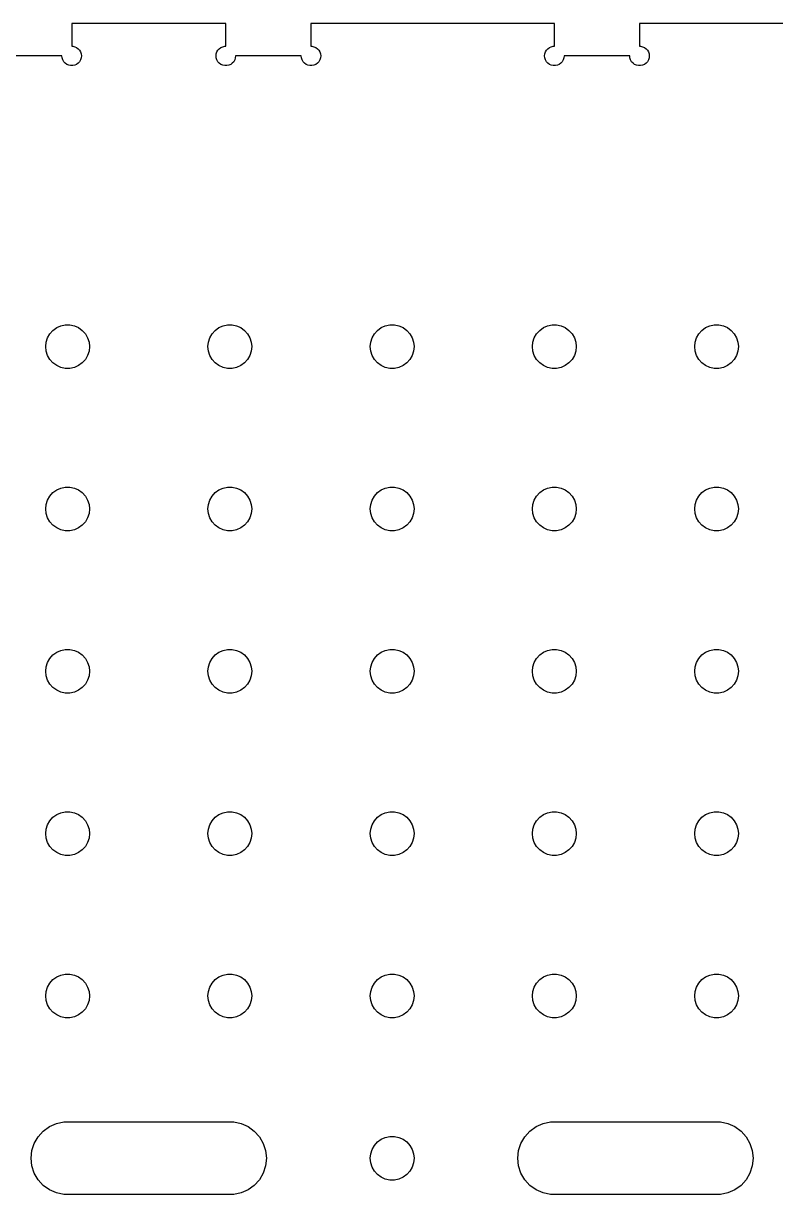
# Model space of a CAD drawing. Header units: metres. Extents: x -10 to 160, y -10 to 160.
# Drawn here: x 67.3 to 113.6, y 83.5 to 155.6 of the extents above; entities that cross this region are included whole.
import ezdxf

# ---------------------------------------------------------------- set-up
doc = ezdxf.new("R2010")
doc.units = ezdxf.units.M

msp = doc.modelspace()

# ---------------------------------------------------------------- linework, layer by layer
for p, q in [((79.75, 155.61), (70.25, 155.61)), ((70.25, 155.61), (70.25, 154.203)), ((79.75, 154.203), (79.75, 155.61)), ((100, 155.61), (85, 155.61)), ((85, 155.61), (85, 154.203)), ((100, 154.203), (100, 155.61)), ((135, 155.61), (105.25, 155.61)), ((105.25, 155.61), (105.25, 154.203)), ((70.25, 154.203), (70.3127, 154.203)), ((70.3127, 154.203), (70.4354, 154.177)), ((70.4354, 154.177), (70.55, 154.126)), ((70.55, 154.126), (70.6515, 154.052)), ((70.6515, 154.052), (70.7354, 153.959)), ((70.7354, 153.959), (70.7981, 153.851)), ((70.7981, 153.851), (70.8369, 153.731)), ((70.8369, 153.731), (70.85, 153.607)), ((79.15, 153.607), (79.1631, 153.731)), ((79.1631, 153.731), (79.2019, 153.851)), ((79.2019, 153.851), (79.2646, 153.959)), ((79.2646, 153.959), (79.3485, 154.052)), ((79.3485, 154.052), (79.45, 154.126)), ((79.45, 154.126), (79.5646, 154.177)), ((79.5646, 154.177), (79.6873, 154.203)), ((79.6873, 154.203), (79.75, 154.203)), ((85, 154.203), (85.0627, 154.203)), ((85.0627, 154.203), (85.1854, 154.177)), ((85.1854, 154.177), (85.3, 154.126)), ((85.3, 154.126), (85.4015, 154.052)), ((85.4015, 154.052), (85.4854, 153.959)), ((85.4854, 153.959), (85.5481, 153.851)), ((85.5481, 153.851), (85.5869, 153.731)), ((85.5869, 153.731), (85.6, 153.607)), ((99.4, 153.607), (99.4131, 153.731)), ((99.4131, 153.731), (99.4519, 153.851)), ((99.4519, 153.851), (99.5146, 153.959)), ((99.5146, 153.959), (99.5985, 154.052)), ((99.5985, 154.052), (99.7, 154.126)), ((99.7, 154.126), (99.8146, 154.177)), ((99.8146, 154.177), (99.9373, 154.203)), ((99.9373, 154.203), (100, 154.203)), ((105.25, 154.203), (105.313, 154.203)), ((105.313, 154.203), (105.435, 154.177)), ((105.435, 154.177), (105.55, 154.126)), ((105.55, 154.126), (105.651, 154.052)), ((105.651, 154.052), (105.735, 153.959)), ((105.735, 153.959), (105.798, 153.851)), ((105.798, 153.851), (105.837, 153.731)), ((105.837, 153.731), (105.85, 153.607)), ((69.65, 153.607), (65.6, 153.607)), ((69.6631, 153.482), (69.65, 153.607)), ((69.7019, 153.363), (69.6631, 153.482)), ((69.7646, 153.254), (69.7019, 153.363)), ((69.8485, 153.161), (69.7646, 153.254)), ((69.95, 153.087), (69.8485, 153.161)), ((70.0646, 153.036), (69.95, 153.087)), ((70.1873, 153.01), (70.0646, 153.036)), ((70.3127, 153.01), (70.1873, 153.01)), ((70.4354, 153.036), (70.3127, 153.01)), ((70.55, 153.087), (70.4354, 153.036)), ((70.6515, 153.161), (70.55, 153.087)), ((70.7354, 153.254), (70.6515, 153.161)), ((70.7981, 153.363), (70.7354, 153.254)), ((70.8369, 153.482), (70.7981, 153.363)), ((70.85, 153.607), (70.8369, 153.482)), ((79.1631, 153.482), (79.15, 153.607)), ((79.2019, 153.363), (79.1631, 153.482)), ((79.2646, 153.254), (79.2019, 153.363)), ((79.3485, 153.161), (79.2646, 153.254)), ((79.45, 153.087), (79.3485, 153.161)), ((79.5646, 153.036), (79.45, 153.087)), ((79.6873, 153.01), (79.5646, 153.036)), ((79.8127, 153.01), (79.6873, 153.01)), ((79.9354, 153.036), (79.8127, 153.01)), ((80.05, 153.087), (79.9354, 153.036)), ((80.1515, 153.161), (80.05, 153.087)), ((80.2354, 153.254), (80.1515, 153.161)), ((80.2981, 153.363), (80.2354, 153.254)), ((80.3369, 153.482), (80.2981, 153.363)), ((80.35, 153.607), (80.3369, 153.482)), ((84.4, 153.607), (80.35, 153.607)), ((84.4131, 153.482), (84.4, 153.607)), ((84.4519, 153.363), (84.4131, 153.482)), ((84.5146, 153.254), (84.4519, 153.363)), ((84.5985, 153.161), (84.5146, 153.254)), ((84.7, 153.087), (84.5985, 153.161)), ((84.8146, 153.036), (84.7, 153.087)), ((84.9373, 153.01), (84.8146, 153.036)), ((85.0627, 153.01), (84.9373, 153.01)), ((85.1854, 153.036), (85.0627, 153.01)), ((85.3, 153.087), (85.1854, 153.036)), ((85.4015, 153.161), (85.3, 153.087)), ((85.4854, 153.254), (85.4015, 153.161)), ((85.5481, 153.363), (85.4854, 153.254)), ((85.5869, 153.482), (85.5481, 153.363)), ((85.6, 153.607), (85.5869, 153.482)), ((99.4131, 153.482), (99.4, 153.607)), ((99.4519, 153.363), (99.4131, 153.482)), ((99.5146, 153.254), (99.4519, 153.363)), ((99.5985, 153.161), (99.5146, 153.254)), ((99.7, 153.087), (99.5985, 153.161)), ((99.8146, 153.036), (99.7, 153.087)), ((99.9373, 153.01), (99.8146, 153.036)), ((100.063, 153.01), (99.9373, 153.01)), ((100.185, 153.036), (100.063, 153.01)), ((100.3, 153.087), (100.185, 153.036)), ((100.401, 153.161), (100.3, 153.087)), ((100.485, 153.254), (100.401, 153.161)), ((100.548, 153.363), (100.485, 153.254)), ((100.587, 153.482), (100.548, 153.363)), ((100.6, 153.607), (100.587, 153.482)), ((104.65, 153.607), (100.6, 153.607)), ((104.663, 153.482), (104.65, 153.607)), ((104.702, 153.363), (104.663, 153.482)), ((104.765, 153.254), (104.702, 153.363)), ((104.849, 153.161), (104.765, 153.254)), ((104.95, 153.087), (104.849, 153.161)), ((105.065, 153.036), (104.95, 153.087)), ((105.187, 153.01), (105.065, 153.036)), ((105.313, 153.01), (105.187, 153.01)), ((105.435, 153.036), (105.313, 153.01)), ((105.55, 153.087), (105.435, 153.036)), ((105.651, 153.161), (105.55, 153.087)), ((105.735, 153.254), (105.651, 153.161)), ((105.798, 153.363), (105.735, 153.254)), ((105.837, 153.482), (105.798, 153.363)), ((105.85, 153.607), (105.837, 153.482)), ((68.7667, 136.249), (68.9078, 136.493)), ((68.9078, 136.493), (69.0967, 136.703)), ((69.0967, 136.703), (69.325, 136.869)), ((69.325, 136.869), (69.5828, 136.984)), ((69.5828, 136.984), (69.8589, 137.043)), ((69.8589, 137.043), (70.1411, 137.043)), ((70.1411, 137.043), (70.4172, 136.984)), ((70.4172, 136.984), (70.675, 136.869)), ((70.675, 136.869), (70.9033, 136.703)), ((70.9033, 136.703), (71.0922, 136.493)), ((71.0922, 136.493), (71.2333, 136.249)), ((78.7667, 136.249), (78.9078, 136.493)), ((78.9078, 136.493), (79.0967, 136.703)), ((79.0967, 136.703), (79.325, 136.869)), ((79.325, 136.869), (79.5828, 136.984)), ((79.5828, 136.984), (79.8589, 137.043)), ((79.8589, 137.043), (80.1411, 137.043)), ((80.1411, 137.043), (80.4172, 136.984)), ((80.4172, 136.984), (80.675, 136.869)), ((80.675, 136.869), (80.9033, 136.703)), ((80.9033, 136.703), (81.0922, 136.493)), ((81.0922, 136.493), (81.2333, 136.249)), ((88.7667, 136.249), (88.9078, 136.493)), ((88.9078, 136.493), (89.0967, 136.703)), ((89.0967, 136.703), (89.325, 136.869)), ((89.325, 136.869), (89.5828, 136.984)), ((89.5828, 136.984), (89.8589, 137.043)), ((89.8589, 137.043), (90.1411, 137.043)), ((90.1411, 137.043), (90.4172, 136.984)), ((90.4172, 136.984), (90.675, 136.869)), ((90.675, 136.869), (90.9033, 136.703)), ((90.9033, 136.703), (91.0922, 136.493)), ((91.0922, 136.493), (91.2333, 136.249)), ((98.7667, 136.249), (98.9078, 136.493)), ((98.9078, 136.493), (99.0967, 136.703)), ((99.0967, 136.703), (99.325, 136.869)), ((99.325, 136.869), (99.5828, 136.984)), ((99.5828, 136.984), (99.8589, 137.043)), ((99.8589, 137.043), (100.141, 137.043)), ((100.141, 137.043), (100.417, 136.984)), ((100.417, 136.984), (100.675, 136.869)), ((100.675, 136.869), (100.903, 136.703)), ((100.903, 136.703), (101.092, 136.493)), ((101.092, 136.493), (101.233, 136.249)), ((108.767, 136.249), (108.908, 136.493)), ((108.908, 136.493), (109.097, 136.703)), ((109.097, 136.703), (109.325, 136.869)), ((109.325, 136.869), (109.583, 136.984)), ((109.583, 136.984), (109.859, 137.043)), ((109.859, 137.043), (110.141, 137.043)), ((110.141, 137.043), (110.417, 136.984)), ((110.417, 136.984), (110.675, 136.869)), ((110.675, 136.869), (110.903, 136.703)), ((110.903, 136.703), (111.092, 136.493)), ((111.092, 136.493), (111.233, 136.249)), ((68.65, 135.7), (68.6795, 135.981)), ((68.6795, 135.419), (68.65, 135.7)), ((68.6795, 135.981), (68.7667, 136.249)), ((71.2333, 136.249), (71.3205, 135.981)), ((71.3205, 135.981), (71.35, 135.7)), ((71.35, 135.7), (71.3205, 135.419)), ((78.65, 135.7), (78.6795, 135.981)), ((78.6795, 135.419), (78.65, 135.7)), ((78.6795, 135.981), (78.7667, 136.249)), ((81.2333, 136.249), (81.3205, 135.981)), ((81.3205, 135.981), (81.35, 135.7)), ((81.35, 135.7), (81.3205, 135.419)), ((88.65, 135.7), (88.6795, 135.981)), ((88.6795, 135.419), (88.65, 135.7)), ((88.6795, 135.981), (88.7667, 136.249)), ((91.2333, 136.249), (91.3205, 135.981)), ((91.3205, 135.981), (91.35, 135.7)), ((91.35, 135.7), (91.3205, 135.419)), ((98.65, 135.7), (98.6795, 135.981)), ((98.6795, 135.419), (98.65, 135.7)), ((98.6795, 135.981), (98.7667, 136.249)), ((101.233, 136.249), (101.32, 135.981)), ((101.32, 135.981), (101.35, 135.7)), ((101.35, 135.7), (101.32, 135.419)), ((108.65, 135.7), (108.679, 135.981)), ((108.679, 135.419), (108.65, 135.7)), ((108.679, 135.981), (108.767, 136.249)), ((111.233, 136.249), (111.32, 135.981)), ((111.32, 135.981), (111.35, 135.7)), ((111.35, 135.7), (111.32, 135.419)), ((68.7667, 135.151), (68.6795, 135.419)), ((68.9078, 134.906), (68.7667, 135.151)), ((71.2333, 135.151), (71.0922, 134.906)), ((71.3205, 135.419), (71.2333, 135.151)), ((78.7667, 135.151), (78.6795, 135.419)), ((78.9078, 134.906), (78.7667, 135.151)), ((81.2333, 135.151), (81.0922, 134.906)), ((81.3205, 135.419), (81.2333, 135.151)), ((88.7667, 135.151), (88.6795, 135.419)), ((88.9078, 134.906), (88.7667, 135.151)), ((91.2333, 135.151), (91.0922, 134.906)), ((91.3205, 135.419), (91.2333, 135.151)), ((98.7667, 135.151), (98.6795, 135.419)), ((98.9078, 134.906), (98.7667, 135.151)), ((101.233, 135.151), (101.092, 134.906)), ((101.32, 135.419), (101.233, 135.151)), ((108.767, 135.151), (108.679, 135.419)), ((108.908, 134.906), (108.767, 135.151)), ((111.233, 135.151), (111.092, 134.906)), ((111.32, 135.419), (111.233, 135.151)), ((69.0967, 134.697), (68.9078, 134.906)), ((69.325, 134.531), (69.0967, 134.697)), ((69.5828, 134.416), (69.325, 134.531)), ((69.8589, 134.357), (69.5828, 134.416)), ((70.1411, 134.357), (69.8589, 134.357)), ((70.4172, 134.416), (70.1411, 134.357)), ((70.675, 134.531), (70.4172, 134.416)), ((70.9033, 134.697), (70.675, 134.531)), ((71.0922, 134.906), (70.9033, 134.697)), ((79.0967, 134.697), (78.9078, 134.906)), ((79.325, 134.531), (79.0967, 134.697)), ((79.5828, 134.416), (79.325, 134.531)), ((79.8589, 134.357), (79.5828, 134.416)), ((80.1411, 134.357), (79.8589, 134.357)), ((80.4172, 134.416), (80.1411, 134.357)), ((80.675, 134.531), (80.4172, 134.416)), ((80.9033, 134.697), (80.675, 134.531)), ((81.0922, 134.906), (80.9033, 134.697)), ((89.0967, 134.697), (88.9078, 134.906)), ((89.325, 134.531), (89.0967, 134.697)), ((89.5828, 134.416), (89.325, 134.531)), ((89.8589, 134.357), (89.5828, 134.416)), ((90.1411, 134.357), (89.8589, 134.357)), ((90.4172, 134.416), (90.1411, 134.357)), ((90.675, 134.531), (90.4172, 134.416)), ((90.9033, 134.697), (90.675, 134.531)), ((91.0922, 134.906), (90.9033, 134.697)), ((99.0967, 134.697), (98.9078, 134.906)), ((99.325, 134.531), (99.0967, 134.697)), ((99.5828, 134.416), (99.325, 134.531)), ((99.8589, 134.357), (99.5828, 134.416)), ((100.141, 134.357), (99.8589, 134.357)), ((100.417, 134.416), (100.141, 134.357)), ((100.675, 134.531), (100.417, 134.416)), ((100.903, 134.697), (100.675, 134.531)), ((101.092, 134.906), (100.903, 134.697)), ((109.097, 134.697), (108.908, 134.906)), ((109.325, 134.531), (109.097, 134.697)), ((109.583, 134.416), (109.325, 134.531)), ((109.859, 134.357), (109.583, 134.416)), ((110.141, 134.357), (109.859, 134.357)), ((110.417, 134.416), (110.141, 134.357)), ((110.675, 134.531), (110.417, 134.416)), ((110.903, 134.697), (110.675, 134.531)), ((111.092, 134.906), (110.903, 134.697)), ((69.325, 126.869), (69.5828, 126.984)), ((69.5828, 126.984), (69.8589, 127.043)), ((69.8589, 127.043), (70.1411, 127.043)), ((70.1411, 127.043), (70.4172, 126.984)), ((70.4172, 126.984), (70.675, 126.869)), ((79.325, 126.869), (79.5828, 126.984)), ((79.5828, 126.984), (79.8589, 127.043)), ((79.8589, 127.043), (80.1411, 127.043)), ((80.1411, 127.043), (80.4172, 126.984)), ((80.4172, 126.984), (80.675, 126.869)), ((89.325, 126.869), (89.5828, 126.984)), ((89.5828, 126.984), (89.8589, 127.043)), ((89.8589, 127.043), (90.1411, 127.043)), ((90.1411, 127.043), (90.4172, 126.984)), ((90.4172, 126.984), (90.675, 126.869)), ((99.325, 126.869), (99.5828, 126.984)), ((99.5828, 126.984), (99.8589, 127.043)), ((99.8589, 127.043), (100.141, 127.043)), ((100.141, 127.043), (100.417, 126.984)), ((100.417, 126.984), (100.675, 126.869)), ((109.325, 126.869), (109.583, 126.984)), ((109.583, 126.984), (109.859, 127.043)), ((109.859, 127.043), (110.141, 127.043)), ((110.141, 127.043), (110.417, 126.984)), ((110.417, 126.984), (110.675, 126.869)), ((68.7667, 126.249), (68.9078, 126.493)), ((68.9078, 126.493), (69.0967, 126.703)), ((69.0967, 126.703), (69.325, 126.869)), ((70.675, 126.869), (70.9033, 126.703)), ((70.9033, 126.703), (71.0922, 126.493)), ((71.0922, 126.493), (71.2333, 126.249)), ((78.7667, 126.249), (78.9078, 126.493)), ((78.9078, 126.493), (79.0967, 126.703)), ((79.0967, 126.703), (79.325, 126.869)), ((80.675, 126.869), (80.9033, 126.703)), ((80.9033, 126.703), (81.0922, 126.493)), ((81.0922, 126.493), (81.2333, 126.249)), ((88.7667, 126.249), (88.9078, 126.493)), ((88.9078, 126.493), (89.0967, 126.703)), ((89.0967, 126.703), (89.325, 126.869)), ((90.675, 126.869), (90.9033, 126.703)), ((90.9033, 126.703), (91.0922, 126.493)), ((91.0922, 126.493), (91.2333, 126.249)), ((98.7667, 126.249), (98.9078, 126.493)), ((98.9078, 126.493), (99.0967, 126.703)), ((99.0967, 126.703), (99.325, 126.869)), ((100.675, 126.869), (100.903, 126.703)), ((100.903, 126.703), (101.092, 126.493)), ((101.092, 126.493), (101.233, 126.249)), ((108.767, 126.249), (108.908, 126.493)), ((108.908, 126.493), (109.097, 126.703)), ((109.097, 126.703), (109.325, 126.869)), ((110.675, 126.869), (110.903, 126.703)), ((110.903, 126.703), (111.092, 126.493)), ((111.092, 126.493), (111.233, 126.249)), ((68.65, 125.7), (68.6795, 125.981)), ((68.6795, 125.419), (68.65, 125.7)), ((68.6795, 125.981), (68.7667, 126.249)), ((71.2333, 126.249), (71.3205, 125.981)), ((71.3205, 125.981), (71.35, 125.7)), ((71.35, 125.7), (71.3205, 125.419)), ((78.65, 125.7), (78.6795, 125.981)), ((78.6795, 125.419), (78.65, 125.7)), ((78.6795, 125.981), (78.7667, 126.249)), ((81.2333, 126.249), (81.3205, 125.981)), ((81.3205, 125.981), (81.35, 125.7)), ((81.35, 125.7), (81.3205, 125.419)), ((88.65, 125.7), (88.6795, 125.981)), ((88.6795, 125.419), (88.65, 125.7)), ((88.6795, 125.981), (88.7667, 126.249)), ((91.2333, 126.249), (91.3205, 125.981)), ((91.3205, 125.981), (91.35, 125.7)), ((91.35, 125.7), (91.3205, 125.419)), ((98.65, 125.7), (98.6795, 125.981)), ((98.6795, 125.419), (98.65, 125.7)), ((98.6795, 125.981), (98.7667, 126.249)), ((101.233, 126.249), (101.32, 125.981)), ((101.32, 125.981), (101.35, 125.7)), ((101.35, 125.7), (101.32, 125.419)), ((108.65, 125.7), (108.679, 125.981)), ((108.679, 125.419), (108.65, 125.7)), ((108.679, 125.981), (108.767, 126.249)), ((111.233, 126.249), (111.32, 125.981)), ((111.32, 125.981), (111.35, 125.7)), ((111.35, 125.7), (111.32, 125.419)), ((68.7667, 125.151), (68.6795, 125.419)), ((68.9078, 124.906), (68.7667, 125.151)), ((69.0967, 124.697), (68.9078, 124.906)), ((71.0922, 124.906), (70.9033, 124.697)), ((71.2333, 125.151), (71.0922, 124.906)), ((71.3205, 125.419), (71.2333, 125.151)), ((78.7667, 125.151), (78.6795, 125.419)), ((78.9078, 124.906), (78.7667, 125.151)), ((79.0967, 124.697), (78.9078, 124.906)), ((81.0922, 124.906), (80.9033, 124.697)), ((81.2333, 125.151), (81.0922, 124.906)), ((81.3205, 125.419), (81.2333, 125.151)), ((88.7667, 125.151), (88.6795, 125.419)), ((88.9078, 124.906), (88.7667, 125.151)), ((89.0967, 124.697), (88.9078, 124.906)), ((91.0922, 124.906), (90.9033, 124.697)), ((91.2333, 125.151), (91.0922, 124.906)), ((91.3205, 125.419), (91.2333, 125.151)), ((98.7667, 125.151), (98.6795, 125.419)), ((98.9078, 124.906), (98.7667, 125.151)), ((99.0967, 124.697), (98.9078, 124.906)), ((101.092, 124.906), (100.903, 124.697)), ((101.233, 125.151), (101.092, 124.906)), ((101.32, 125.419), (101.233, 125.151)), ((108.767, 125.151), (108.679, 125.419)), ((108.908, 124.906), (108.767, 125.151)), ((109.097, 124.697), (108.908, 124.906)), ((111.092, 124.906), (110.903, 124.697)), ((111.233, 125.151), (111.092, 124.906)), ((111.32, 125.419), (111.233, 125.151)), ((69.325, 124.531), (69.0967, 124.697)), ((69.5828, 124.416), (69.325, 124.531)), ((69.8589, 124.357), (69.5828, 124.416)), ((70.1411, 124.357), (69.8589, 124.357)), ((70.4172, 124.416), (70.1411, 124.357)), ((70.675, 124.531), (70.4172, 124.416)), ((70.9033, 124.697), (70.675, 124.531)), ((79.325, 124.531), (79.0967, 124.697)), ((79.5828, 124.416), (79.325, 124.531)), ((79.8589, 124.357), (79.5828, 124.416)), ((80.1411, 124.357), (79.8589, 124.357)), ((80.4172, 124.416), (80.1411, 124.357)), ((80.675, 124.531), (80.4172, 124.416)), ((80.9033, 124.697), (80.675, 124.531)), ((89.325, 124.531), (89.0967, 124.697)), ((89.5828, 124.416), (89.325, 124.531)), ((89.8589, 124.357), (89.5828, 124.416)), ((90.1411, 124.357), (89.8589, 124.357)), ((90.4172, 124.416), (90.1411, 124.357)), ((90.675, 124.531), (90.4172, 124.416)), ((90.9033, 124.697), (90.675, 124.531)), ((99.325, 124.531), (99.0967, 124.697)), ((99.5828, 124.416), (99.325, 124.531)), ((99.8589, 124.357), (99.5828, 124.416)), ((100.141, 124.357), (99.8589, 124.357)), ((100.417, 124.416), (100.141, 124.357)), ((100.675, 124.531), (100.417, 124.416)), ((100.903, 124.697), (100.675, 124.531)), ((109.325, 124.531), (109.097, 124.697)), ((109.583, 124.416), (109.325, 124.531)), ((109.859, 124.357), (109.583, 124.416)), ((110.141, 124.357), (109.859, 124.357)), ((110.417, 124.416), (110.141, 124.357)), ((110.675, 124.531), (110.417, 124.416)), ((110.903, 124.697), (110.675, 124.531)), ((69.325, 116.869), (69.5828, 116.984)), ((69.5828, 116.984), (69.8589, 117.043)), ((69.8589, 117.043), (70.1411, 117.043)), ((70.1411, 117.043), (70.4172, 116.984)), ((70.4172, 116.984), (70.675, 116.869)), ((79.325, 116.869), (79.5828, 116.984)), ((79.5828, 116.984), (79.8589, 117.043)), ((79.8589, 117.043), (80.1411, 117.043)), ((80.1411, 117.043), (80.4172, 116.984)), ((80.4172, 116.984), (80.675, 116.869)), ((89.325, 116.869), (89.5828, 116.984)), ((89.5828, 116.984), (89.8589, 117.043)), ((89.8589, 117.043), (90.1411, 117.043)), ((90.1411, 117.043), (90.4172, 116.984)), ((90.4172, 116.984), (90.675, 116.869)), ((99.325, 116.869), (99.5828, 116.984)), ((99.5828, 116.984), (99.8589, 117.043)), ((99.8589, 117.043), (100.141, 117.043)), ((100.141, 117.043), (100.417, 116.984)), ((100.417, 116.984), (100.675, 116.869)), ((109.325, 116.869), (109.583, 116.984)), ((109.583, 116.984), (109.859, 117.043)), ((109.859, 117.043), (110.141, 117.043)), ((110.141, 117.043), (110.417, 116.984)), ((110.417, 116.984), (110.675, 116.869)), ((68.6795, 115.981), (68.7667, 116.249)), ((68.7667, 116.249), (68.9078, 116.493)), ((68.9078, 116.493), (69.0967, 116.703)), ((69.0967, 116.703), (69.325, 116.869)), ((70.675, 116.869), (70.9033, 116.703)), ((70.9033, 116.703), (71.0922, 116.493)), ((71.0922, 116.493), (71.2333, 116.249)), ((71.2333, 116.249), (71.3205, 115.981)), ((78.6795, 115.981), (78.7667, 116.249)), ((78.7667, 116.249), (78.9078, 116.493)), ((78.9078, 116.493), (79.0967, 116.703)), ((79.0967, 116.703), (79.325, 116.869)), ((80.675, 116.869), (80.9033, 116.703)), ((80.9033, 116.703), (81.0922, 116.493)), ((81.0922, 116.493), (81.2333, 116.249)), ((81.2333, 116.249), (81.3205, 115.981)), ((88.6795, 115.981), (88.7667, 116.249)), ((88.7667, 116.249), (88.9078, 116.493)), ((88.9078, 116.493), (89.0967, 116.703)), ((89.0967, 116.703), (89.325, 116.869)), ((90.675, 116.869), (90.9033, 116.703)), ((90.9033, 116.703), (91.0922, 116.493)), ((91.0922, 116.493), (91.2333, 116.249)), ((91.2333, 116.249), (91.3205, 115.981)), ((98.6795, 115.981), (98.7667, 116.249)), ((98.7667, 116.249), (98.9078, 116.493)), ((98.9078, 116.493), (99.0967, 116.703)), ((99.0967, 116.703), (99.325, 116.869)), ((100.675, 116.869), (100.903, 116.703)), ((100.903, 116.703), (101.092, 116.493)), ((101.092, 116.493), (101.233, 116.249)), ((101.233, 116.249), (101.32, 115.981)), ((108.679, 115.981), (108.767, 116.249)), ((108.767, 116.249), (108.908, 116.493)), ((108.908, 116.493), (109.097, 116.703)), ((109.097, 116.703), (109.325, 116.869)), ((110.675, 116.869), (110.903, 116.703)), ((110.903, 116.703), (111.092, 116.493)), ((111.092, 116.493), (111.233, 116.249)), ((111.233, 116.249), (111.32, 115.981)), ((68.65, 115.7), (68.6795, 115.981)), ((68.6795, 115.419), (68.65, 115.7)), ((71.3205, 115.981), (71.35, 115.7)), ((71.35, 115.7), (71.3205, 115.419)), ((78.65, 115.7), (78.6795, 115.981)), ((78.6795, 115.419), (78.65, 115.7)), ((81.3205, 115.981), (81.35, 115.7)), ((81.35, 115.7), (81.3205, 115.419)), ((88.65, 115.7), (88.6795, 115.981)), ((88.6795, 115.419), (88.65, 115.7)), ((91.3205, 115.981), (91.35, 115.7)), ((91.35, 115.7), (91.3205, 115.419)), ((98.65, 115.7), (98.6795, 115.981)), ((98.6795, 115.419), (98.65, 115.7)), ((101.32, 115.981), (101.35, 115.7)), ((101.35, 115.7), (101.32, 115.419)), ((108.65, 115.7), (108.679, 115.981)), ((108.679, 115.419), (108.65, 115.7)), ((111.32, 115.981), (111.35, 115.7)), ((111.35, 115.7), (111.32, 115.419)), ((68.7667, 115.151), (68.6795, 115.419)), ((68.9078, 114.906), (68.7667, 115.151)), ((69.0967, 114.697), (68.9078, 114.906)), ((71.0922, 114.906), (70.9033, 114.697)), ((71.2333, 115.151), (71.0922, 114.906)), ((71.3205, 115.419), (71.2333, 115.151)), ((78.7667, 115.151), (78.6795, 115.419)), ((78.9078, 114.906), (78.7667, 115.151)), ((79.0967, 114.697), (78.9078, 114.906)), ((81.0922, 114.906), (80.9033, 114.697)), ((81.2333, 115.151), (81.0922, 114.906)), ((81.3205, 115.419), (81.2333, 115.151)), ((88.7667, 115.151), (88.6795, 115.419)), ((88.9078, 114.906), (88.7667, 115.151)), ((89.0967, 114.697), (88.9078, 114.906)), ((91.0922, 114.906), (90.9033, 114.697)), ((91.2333, 115.151), (91.0922, 114.906)), ((91.3205, 115.419), (91.2333, 115.151)), ((98.7667, 115.151), (98.6795, 115.419)), ((98.9078, 114.906), (98.7667, 115.151)), ((99.0967, 114.697), (98.9078, 114.906)), ((101.092, 114.906), (100.903, 114.697)), ((101.233, 115.151), (101.092, 114.906)), ((101.32, 115.419), (101.233, 115.151)), ((108.767, 115.151), (108.679, 115.419)), ((108.908, 114.906), (108.767, 115.151)), ((109.097, 114.697), (108.908, 114.906)), ((111.092, 114.906), (110.903, 114.697)), ((111.233, 115.151), (111.092, 114.906)), ((111.32, 115.419), (111.233, 115.151)), ((69.325, 114.531), (69.0967, 114.697)), ((69.5828, 114.416), (69.325, 114.531)), ((69.8589, 114.357), (69.5828, 114.416)), ((70.1411, 114.357), (69.8589, 114.357)), ((70.4172, 114.416), (70.1411, 114.357)), ((70.675, 114.531), (70.4172, 114.416)), ((70.9033, 114.697), (70.675, 114.531)), ((79.325, 114.531), (79.0967, 114.697)), ((79.5828, 114.416), (79.325, 114.531)), ((79.8589, 114.357), (79.5828, 114.416)), ((80.1411, 114.357), (79.8589, 114.357)), ((80.4172, 114.416), (80.1411, 114.357)), ((80.675, 114.531), (80.4172, 114.416)), ((80.9033, 114.697), (80.675, 114.531)), ((89.325, 114.531), (89.0967, 114.697)), ((89.5828, 114.416), (89.325, 114.531)), ((89.8589, 114.357), (89.5828, 114.416)), ((90.1411, 114.357), (89.8589, 114.357)), ((90.4172, 114.416), (90.1411, 114.357)), ((90.675, 114.531), (90.4172, 114.416)), ((90.9033, 114.697), (90.675, 114.531)), ((99.325, 114.531), (99.0967, 114.697)), ((99.5828, 114.416), (99.325, 114.531)), ((99.8589, 114.357), (99.5828, 114.416)), ((100.141, 114.357), (99.8589, 114.357)), ((100.417, 114.416), (100.141, 114.357)), ((100.675, 114.531), (100.417, 114.416)), ((100.903, 114.697), (100.675, 114.531)), ((109.325, 114.531), (109.097, 114.697)), ((109.583, 114.416), (109.325, 114.531)), ((109.859, 114.357), (109.583, 114.416)), ((110.141, 114.357), (109.859, 114.357)), ((110.417, 114.416), (110.141, 114.357)), ((110.675, 114.531), (110.417, 114.416)), ((110.903, 114.697), (110.675, 114.531)), ((69.0967, 106.703), (69.325, 106.869)), ((69.325, 106.869), (69.5828, 106.984)), ((69.5828, 106.984), (69.8589, 107.043)), ((69.8589, 107.043), (70.1411, 107.043)), ((70.1411, 107.043), (70.4172, 106.984)), ((70.4172, 106.984), (70.675, 106.869)), ((70.675, 106.869), (70.9033, 106.703)), ((79.0967, 106.703), (79.325, 106.869)), ((79.325, 106.869), (79.5828, 106.984)), ((79.5828, 106.984), (79.8589, 107.043)), ((79.8589, 107.043), (80.1411, 107.043)), ((80.1411, 107.043), (80.4172, 106.984)), ((80.4172, 106.984), (80.675, 106.869)), ((80.675, 106.869), (80.9033, 106.703)), ((89.0967, 106.703), (89.325, 106.869)), ((89.325, 106.869), (89.5828, 106.984)), ((89.5828, 106.984), (89.8589, 107.043)), ((89.8589, 107.043), (90.1411, 107.043)), ((90.1411, 107.043), (90.4172, 106.984)), ((90.4172, 106.984), (90.675, 106.869)), ((90.675, 106.869), (90.9033, 106.703)), ((99.0967, 106.703), (99.325, 106.869)), ((99.325, 106.869), (99.5828, 106.984)), ((99.5828, 106.984), (99.8589, 107.043)), ((99.8589, 107.043), (100.141, 107.043)), ((100.141, 107.043), (100.417, 106.984)), ((100.417, 106.984), (100.675, 106.869)), ((100.675, 106.869), (100.903, 106.703)), ((109.097, 106.703), (109.325, 106.869)), ((109.325, 106.869), (109.583, 106.984)), ((109.583, 106.984), (109.859, 107.043)), ((109.859, 107.043), (110.141, 107.043)), ((110.141, 107.043), (110.417, 106.984)), ((110.417, 106.984), (110.675, 106.869)), ((110.675, 106.869), (110.903, 106.703)), ((68.6795, 105.981), (68.7667, 106.249)), ((68.7667, 106.249), (68.9078, 106.493)), ((68.9078, 106.493), (69.0967, 106.703)), ((70.9033, 106.703), (71.0922, 106.493)), ((71.0922, 106.493), (71.2333, 106.249)), ((71.2333, 106.249), (71.3205, 105.981)), ((78.6795, 105.981), (78.7667, 106.249)), ((78.7667, 106.249), (78.9078, 106.493)), ((78.9078, 106.493), (79.0967, 106.703)), ((80.9033, 106.703), (81.0922, 106.493)), ((81.0922, 106.493), (81.2333, 106.249)), ((81.2333, 106.249), (81.3205, 105.981)), ((88.6795, 105.981), (88.7667, 106.249)), ((88.7667, 106.249), (88.9078, 106.493)), ((88.9078, 106.493), (89.0967, 106.703)), ((90.9033, 106.703), (91.0922, 106.493)), ((91.0922, 106.493), (91.2333, 106.249)), ((91.2333, 106.249), (91.3205, 105.981)), ((98.6795, 105.981), (98.7667, 106.249)), ((98.7667, 106.249), (98.9078, 106.493)), ((98.9078, 106.493), (99.0967, 106.703)), ((100.903, 106.703), (101.092, 106.493)), ((101.092, 106.493), (101.233, 106.249)), ((101.233, 106.249), (101.32, 105.981)), ((108.679, 105.981), (108.767, 106.249)), ((108.767, 106.249), (108.908, 106.493)), ((108.908, 106.493), (109.097, 106.703)), ((110.903, 106.703), (111.092, 106.493)), ((111.092, 106.493), (111.233, 106.249)), ((111.233, 106.249), (111.32, 105.981)), ((68.65, 105.7), (68.6795, 105.981)), ((68.6795, 105.419), (68.65, 105.7)), ((68.7667, 105.151), (68.6795, 105.419)), ((71.3205, 105.419), (71.2333, 105.151)), ((71.3205, 105.981), (71.35, 105.7)), ((71.35, 105.7), (71.3205, 105.419)), ((78.65, 105.7), (78.6795, 105.981)), ((78.6795, 105.419), (78.65, 105.7)), ((78.7667, 105.151), (78.6795, 105.419)), ((81.3205, 105.419), (81.2333, 105.151)), ((81.3205, 105.981), (81.35, 105.7)), ((81.35, 105.7), (81.3205, 105.419)), ((88.65, 105.7), (88.6795, 105.981)), ((88.6795, 105.419), (88.65, 105.7)), ((88.7667, 105.151), (88.6795, 105.419)), ((91.3205, 105.419), (91.2333, 105.151)), ((91.3205, 105.981), (91.35, 105.7)), ((91.35, 105.7), (91.3205, 105.419)), ((98.65, 105.7), (98.6795, 105.981)), ((98.6795, 105.419), (98.65, 105.7)), ((98.7667, 105.151), (98.6795, 105.419)), ((101.32, 105.419), (101.233, 105.151)), ((101.32, 105.981), (101.35, 105.7)), ((101.35, 105.7), (101.32, 105.419)), ((108.65, 105.7), (108.679, 105.981)), ((108.679, 105.419), (108.65, 105.7)), ((108.767, 105.151), (108.679, 105.419)), ((111.32, 105.419), (111.233, 105.151)), ((111.32, 105.981), (111.35, 105.7)), ((111.35, 105.7), (111.32, 105.419)), ((68.9078, 104.906), (68.7667, 105.151)), ((69.0967, 104.697), (68.9078, 104.906)), ((69.325, 104.531), (69.0967, 104.697)), ((70.9033, 104.697), (70.675, 104.531)), ((71.0922, 104.906), (70.9033, 104.697)), ((71.2333, 105.151), (71.0922, 104.906)), ((78.9078, 104.906), (78.7667, 105.151)), ((79.0967, 104.697), (78.9078, 104.906)), ((79.325, 104.531), (79.0967, 104.697)), ((80.9033, 104.697), (80.675, 104.531)), ((81.0922, 104.906), (80.9033, 104.697)), ((81.2333, 105.151), (81.0922, 104.906)), ((88.9078, 104.906), (88.7667, 105.151)), ((89.0967, 104.697), (88.9078, 104.906)), ((89.325, 104.531), (89.0967, 104.697)), ((90.9033, 104.697), (90.675, 104.531)), ((91.0922, 104.906), (90.9033, 104.697)), ((91.2333, 105.151), (91.0922, 104.906)), ((98.9078, 104.906), (98.7667, 105.151)), ((99.0967, 104.697), (98.9078, 104.906)), ((99.325, 104.531), (99.0967, 104.697)), ((100.903, 104.697), (100.675, 104.531)), ((101.092, 104.906), (100.903, 104.697)), ((101.233, 105.151), (101.092, 104.906)), ((108.908, 104.906), (108.767, 105.151)), ((109.097, 104.697), (108.908, 104.906)), ((109.325, 104.531), (109.097, 104.697)), ((110.903, 104.697), (110.675, 104.531)), ((111.092, 104.906), (110.903, 104.697)), ((111.233, 105.151), (111.092, 104.906)), ((69.5828, 104.416), (69.325, 104.531)), ((69.8589, 104.357), (69.5828, 104.416)), ((70.1411, 104.357), (69.8589, 104.357)), ((70.4172, 104.416), (70.1411, 104.357)), ((70.675, 104.531), (70.4172, 104.416)), ((79.5828, 104.416), (79.325, 104.531)), ((79.8589, 104.357), (79.5828, 104.416)), ((80.1411, 104.357), (79.8589, 104.357)), ((80.4172, 104.416), (80.1411, 104.357)), ((80.675, 104.531), (80.4172, 104.416)), ((89.5828, 104.416), (89.325, 104.531)), ((89.8589, 104.357), (89.5828, 104.416)), ((90.1411, 104.357), (89.8589, 104.357)), ((90.4172, 104.416), (90.1411, 104.357)), ((90.675, 104.531), (90.4172, 104.416)), ((99.5828, 104.416), (99.325, 104.531)), ((99.8589, 104.357), (99.5828, 104.416)), ((100.141, 104.357), (99.8589, 104.357)), ((100.417, 104.416), (100.141, 104.357)), ((100.675, 104.531), (100.417, 104.416)), ((109.583, 104.416), (109.325, 104.531)), ((109.859, 104.357), (109.583, 104.416)), ((110.141, 104.357), (109.859, 104.357)), ((110.417, 104.416), (110.141, 104.357)), ((110.675, 104.531), (110.417, 104.416)), ((68.9078, 96.4935), (69.0967, 96.7032)), ((69.0967, 96.7032), (69.325, 96.8691)), ((69.325, 96.8691), (69.5828, 96.9839)), ((69.5828, 96.9839), (69.8589, 97.0426)), ((69.8589, 97.0426), (70.1411, 97.0426)), ((70.1411, 97.0426), (70.4172, 96.9839)), ((70.4172, 96.9839), (70.675, 96.8691)), ((70.675, 96.8691), (70.9033, 96.7032)), ((70.9033, 96.7032), (71.0922, 96.4935)), ((78.9078, 96.4935), (79.0967, 96.7032)), ((79.0967, 96.7032), (79.325, 96.8691)), ((79.325, 96.8691), (79.5828, 96.9839)), ((79.5828, 96.9839), (79.8589, 97.0426)), ((79.8589, 97.0426), (80.1411, 97.0426)), ((80.1411, 97.0426), (80.4172, 96.9839)), ((80.4172, 96.9839), (80.675, 96.8691)), ((80.675, 96.8691), (80.9033, 96.7032)), ((80.9033, 96.7032), (81.0922, 96.4935)), ((88.9078, 96.4935), (89.0967, 96.7032)), ((89.0967, 96.7032), (89.325, 96.8691)), ((89.325, 96.8691), (89.5828, 96.9839)), ((89.5828, 96.9839), (89.8589, 97.0426)), ((89.8589, 97.0426), (90.1411, 97.0426)), ((90.1411, 97.0426), (90.4172, 96.9839)), ((90.4172, 96.9839), (90.675, 96.8691)), ((90.675, 96.8691), (90.9033, 96.7032)), ((90.9033, 96.7032), (91.0922, 96.4935)), ((98.9078, 96.4935), (99.0967, 96.7032)), ((99.0967, 96.7032), (99.325, 96.8691)), ((99.325, 96.8691), (99.5828, 96.9839)), ((99.5828, 96.9839), (99.8589, 97.0426)), ((99.8589, 97.0426), (100.141, 97.0426)), ((100.141, 97.0426), (100.417, 96.9839)), ((100.417, 96.9839), (100.675, 96.8691)), ((100.675, 96.8691), (100.903, 96.7032)), ((100.903, 96.7032), (101.092, 96.4935)), ((108.908, 96.4935), (109.097, 96.7032)), ((109.097, 96.7032), (109.325, 96.8691)), ((109.325, 96.8691), (109.583, 96.9839)), ((109.583, 96.9839), (109.859, 97.0426)), ((109.859, 97.0426), (110.141, 97.0426)), ((110.141, 97.0426), (110.417, 96.9839)), ((110.417, 96.9839), (110.675, 96.8691)), ((110.675, 96.8691), (110.903, 96.7032)), ((110.903, 96.7032), (111.092, 96.4935)), ((68.65, 95.7), (68.6795, 95.9807)), ((68.6795, 95.9807), (68.7667, 96.2491)), ((68.7667, 96.2491), (68.9078, 96.4935)), ((71.0922, 96.4935), (71.2333, 96.2491)), ((71.2333, 96.2491), (71.3205, 95.9807)), ((71.3205, 95.9807), (71.35, 95.7)), ((78.65, 95.7), (78.6795, 95.9807)), ((78.6795, 95.9807), (78.7667, 96.2491)), ((78.7667, 96.2491), (78.9078, 96.4935)), ((81.0922, 96.4935), (81.2333, 96.2491)), ((81.2333, 96.2491), (81.3205, 95.9807)), ((81.3205, 95.9807), (81.35, 95.7)), ((88.65, 95.7), (88.6795, 95.9807)), ((88.6795, 95.9807), (88.7667, 96.2491)), ((88.7667, 96.2491), (88.9078, 96.4935)), ((91.0922, 96.4935), (91.2333, 96.2491)), ((91.2333, 96.2491), (91.3205, 95.9807)), ((91.3205, 95.9807), (91.35, 95.7)), ((98.65, 95.7), (98.6795, 95.9807)), ((98.6795, 95.9807), (98.7667, 96.2491)), ((98.7667, 96.2491), (98.9078, 96.4935)), ((101.092, 96.4935), (101.233, 96.2491)), ((101.233, 96.2491), (101.32, 95.9807)), ((101.32, 95.9807), (101.35, 95.7)), ((108.65, 95.7), (108.679, 95.9807)), ((108.679, 95.9807), (108.767, 96.2491)), ((108.767, 96.2491), (108.908, 96.4935)), ((111.092, 96.4935), (111.233, 96.2491)), ((111.233, 96.2491), (111.32, 95.9807)), ((111.32, 95.9807), (111.35, 95.7)), ((68.6795, 95.4193), (68.65, 95.7)), ((68.7667, 95.1509), (68.6795, 95.4193)), ((71.3205, 95.4193), (71.2333, 95.1509)), ((71.35, 95.7), (71.3205, 95.4193)), ((78.6795, 95.4193), (78.65, 95.7)), ((78.7667, 95.1509), (78.6795, 95.4193)), ((81.3205, 95.4193), (81.2333, 95.1509)), ((81.35, 95.7), (81.3205, 95.4193)), ((88.6795, 95.4193), (88.65, 95.7)), ((88.7667, 95.1509), (88.6795, 95.4193)), ((91.3205, 95.4193), (91.2333, 95.1509)), ((91.35, 95.7), (91.3205, 95.4193)), ((98.6795, 95.4193), (98.65, 95.7)), ((98.7667, 95.1509), (98.6795, 95.4193)), ((101.32, 95.4193), (101.233, 95.1509)), ((101.35, 95.7), (101.32, 95.4193)), ((108.679, 95.4193), (108.65, 95.7)), ((108.767, 95.1509), (108.679, 95.4193)), ((111.32, 95.4193), (111.233, 95.1509)), ((111.35, 95.7), (111.32, 95.4193)), ((68.9078, 94.9065), (68.7667, 95.1509)), ((69.0967, 94.6967), (68.9078, 94.9065)), ((69.325, 94.5309), (69.0967, 94.6967)), ((69.5828, 94.4161), (69.325, 94.5309)), ((70.675, 94.5309), (70.4172, 94.4161)), ((70.9033, 94.6967), (70.675, 94.5309)), ((71.0922, 94.9065), (70.9033, 94.6967)), ((71.2333, 95.1509), (71.0922, 94.9065)), ((78.9078, 94.9065), (78.7667, 95.1509)), ((79.0967, 94.6967), (78.9078, 94.9065)), ((79.325, 94.5309), (79.0967, 94.6967)), ((79.5828, 94.4161), (79.325, 94.5309)), ((80.675, 94.5309), (80.4172, 94.4161)), ((80.9033, 94.6967), (80.675, 94.5309)), ((81.0922, 94.9065), (80.9033, 94.6967)), ((81.2333, 95.1509), (81.0922, 94.9065)), ((88.9078, 94.9065), (88.7667, 95.1509)), ((89.0967, 94.6967), (88.9078, 94.9065)), ((89.325, 94.5309), (89.0967, 94.6967)), ((89.5828, 94.4161), (89.325, 94.5309)), ((90.675, 94.5309), (90.4172, 94.4161)), ((90.9033, 94.6967), (90.675, 94.5309)), ((91.0922, 94.9065), (90.9033, 94.6967)), ((91.2333, 95.1509), (91.0922, 94.9065)), ((98.9078, 94.9065), (98.7667, 95.1509)), ((99.0967, 94.6967), (98.9078, 94.9065)), ((99.325, 94.5309), (99.0967, 94.6967)), ((99.5828, 94.4161), (99.325, 94.5309)), ((100.675, 94.5309), (100.417, 94.4161)), ((100.903, 94.6967), (100.675, 94.5309)), ((101.092, 94.9065), (100.903, 94.6967)), ((101.233, 95.1509), (101.092, 94.9065)), ((108.908, 94.9065), (108.767, 95.1509)), ((109.097, 94.6967), (108.908, 94.9065)), ((109.325, 94.5309), (109.097, 94.6967)), ((109.583, 94.4161), (109.325, 94.5309)), ((110.675, 94.5309), (110.417, 94.4161)), ((110.903, 94.6967), (110.675, 94.5309)), ((111.092, 94.9065), (110.903, 94.6967)), ((111.233, 95.1509), (111.092, 94.9065)), ((69.8589, 94.3574), (69.5828, 94.4161)), ((70.1411, 94.3574), (69.8589, 94.3574)), ((70.4172, 94.4161), (70.1411, 94.3574)), ((79.8589, 94.3574), (79.5828, 94.4161)), ((80.1411, 94.3574), (79.8589, 94.3574)), ((80.4172, 94.4161), (80.1411, 94.3574)), ((89.8589, 94.3574), (89.5828, 94.4161)), ((90.1411, 94.3574), (89.8589, 94.3574)), ((90.4172, 94.4161), (90.1411, 94.3574)), ((99.8589, 94.3574), (99.5828, 94.4161)), ((100.141, 94.3574), (99.8589, 94.3574)), ((100.417, 94.4161), (100.141, 94.3574)), ((109.859, 94.3574), (109.583, 94.4161)), ((110.141, 94.3574), (109.859, 94.3574)), ((110.417, 94.4161), (110.141, 94.3574)), ((68.1797, 87.0225), (68.4944, 87.3721)), ((68.4944, 87.3721), (68.875, 87.6485)), ((68.875, 87.6485), (69.3047, 87.8399)), ((69.3047, 87.8399), (69.7648, 87.9377)), ((69.7648, 87.9377), (80.2352, 87.9377)), ((80.2352, 87.9377), (80.6953, 87.8399)), ((80.6953, 87.8399), (81.125, 87.6485)), ((81.125, 87.6485), (81.5055, 87.3721)), ((81.5055, 87.3721), (81.8203, 87.0225)), ((98.1797, 87.0225), (98.4944, 87.3721)), ((98.4944, 87.3721), (98.875, 87.6485)), ((98.875, 87.6485), (99.3047, 87.8399)), ((99.3047, 87.8399), (99.7648, 87.9377)), ((99.7648, 87.9377), (110.235, 87.9377)), ((110.235, 87.9377), (110.695, 87.8399)), ((110.695, 87.8399), (111.125, 87.6485)), ((111.125, 87.6485), (111.506, 87.3721)), ((111.506, 87.3721), (111.82, 87.0225)), ((67.7992, 86.1678), (67.9445, 86.6151)), ((67.9445, 86.6151), (68.1797, 87.0225)), ((81.8203, 87.0225), (82.0555, 86.6151)), ((82.0555, 86.6151), (82.2008, 86.1678)), ((88.9078, 86.4935), (89.0967, 86.7032)), ((89.0967, 86.7032), (89.325, 86.8691)), ((89.325, 86.8691), (89.5828, 86.9839)), ((89.5828, 86.9839), (89.8589, 87.0426)), ((89.8589, 87.0426), (90.1411, 87.0426)), ((90.1411, 87.0426), (90.4172, 86.9839)), ((90.4172, 86.9839), (90.675, 86.8691)), ((90.675, 86.8691), (90.9033, 86.7032)), ((90.9033, 86.7032), (91.0922, 86.4935)), ((97.7992, 86.1678), (97.9445, 86.6151)), ((97.9445, 86.6151), (98.1797, 87.0225)), ((111.82, 87.0225), (112.055, 86.6151)), ((112.055, 86.6151), (112.201, 86.1678)), ((67.75, 85.7), (67.7992, 86.1678)), ((82.2008, 86.1678), (82.25, 85.7)), ((88.65, 85.7), (88.6795, 85.9807)), ((88.6795, 85.9807), (88.7667, 86.2491)), ((88.7667, 86.2491), (88.9078, 86.4935)), ((91.0922, 86.4935), (91.2333, 86.2491)), ((91.2333, 86.2491), (91.3205, 85.9807)), ((91.3205, 85.9807), (91.35, 85.7)), ((97.75, 85.7), (97.7992, 86.1678)), ((112.201, 86.1678), (112.25, 85.7)), ((67.7992, 85.2322), (67.75, 85.7)), ((67.9445, 84.7848), (67.7992, 85.2322)), ((82.2008, 85.2322), (82.0555, 84.7848)), ((82.25, 85.7), (82.2008, 85.2322)), ((88.6795, 85.4193), (88.65, 85.7)), ((88.7667, 85.1509), (88.6795, 85.4193)), ((88.9078, 84.9065), (88.7667, 85.1509)), ((91.2333, 85.1509), (91.0922, 84.9065)), ((91.3205, 85.4193), (91.2333, 85.1509)), ((91.35, 85.7), (91.3205, 85.4193)), ((97.7992, 85.2322), (97.75, 85.7)), ((97.9445, 84.7848), (97.7992, 85.2322)), ((112.201, 85.2322), (112.055, 84.7848)), ((112.25, 85.7), (112.201, 85.2322)), ((68.1797, 84.3775), (67.9445, 84.7848)), ((82.0555, 84.7848), (81.8203, 84.3775)), ((89.0967, 84.6968), (88.9078, 84.9065)), ((89.325, 84.5309), (89.0967, 84.6968)), ((89.5828, 84.4161), (89.325, 84.5309)), ((89.8589, 84.3574), (89.5828, 84.4161)), ((90.4172, 84.4161), (90.1411, 84.3574)), ((90.675, 84.5309), (90.4172, 84.4161)), ((90.9033, 84.6968), (90.675, 84.5309)), ((91.0922, 84.9065), (90.9033, 84.6968)), ((98.1797, 84.3775), (97.9445, 84.7848)), ((112.055, 84.7848), (111.82, 84.3775)), ((68.4944, 84.0279), (68.1797, 84.3775)), ((68.875, 83.7514), (68.4944, 84.0279)), ((69.3047, 83.5601), (68.875, 83.7514)), ((81.125, 83.7514), (80.6953, 83.5601)), ((81.5055, 84.0279), (81.125, 83.7514)), ((81.8203, 84.3775), (81.5055, 84.0279)), ((90.1411, 84.3574), (89.8589, 84.3574)), ((98.4944, 84.0279), (98.1797, 84.3775)), ((98.875, 83.7514), (98.4944, 84.0279)), ((99.3047, 83.5601), (98.875, 83.7514)), ((111.125, 83.7514), (110.695, 83.5601)), ((111.506, 84.0279), (111.125, 83.7514)), ((111.82, 84.3775), (111.506, 84.0279)), ((69.7648, 83.4623), (69.3047, 83.5601)), ((80.2352, 83.4623), (69.7648, 83.4623)), ((80.6953, 83.5601), (80.2352, 83.4623)), ((99.7648, 83.4623), (99.3047, 83.5601)), ((110.235, 83.4623), (99.7648, 83.4623)), ((110.695, 83.5601), (110.235, 83.4623))]:
    msp.add_line(p, q)

doc.saveas('drawing.dxf')
